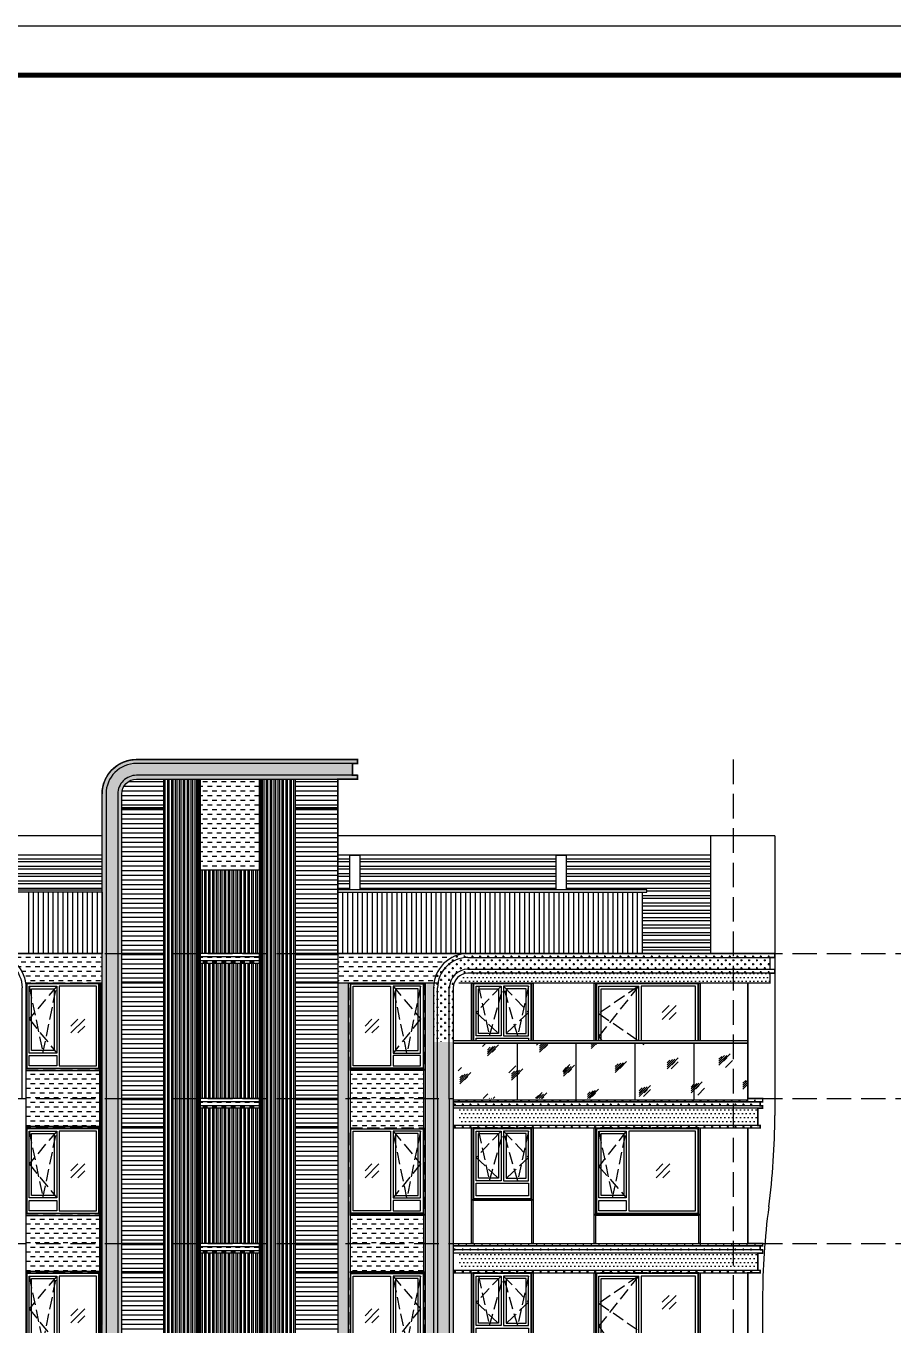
# Model space of a CAD drawing. Extents: x 646072 to 1012572, y -46617 to 16093.
# Drawn here: x 787289 to 804945, y -13635 to 12833 of the extents above; entities that cross this region are included whole.
import ezdxf

# ---------------------------------------------------------------- set-up
doc = ezdxf.new("R2010")
doc.units = 0
doc.header["$LTSCALE"] = 1000
doc.header["$MEASUREMENT"] = 0
for name, pattern in [('3#楼-HZS$0$3#楼-HZS$0$__DASH', [0.35, 0.25, -0.1]), ('3#楼-HZS$0$3#楼-HZS$0$DASH', [0.35, 0.25, -0.1]), ('3#楼-HZS$0$DOTE', [2.42, 2, -0.2, 0.02, -0.2]), ('DASH', [0.35, 0.25, -0.1])]:
    doc.linetypes.add(name, pattern=pattern)
doc.layers.get('Defpoints').update_dxf_attribs({"color": 4, "linetype": 'DASH'})
for name, color, linetype in [('3#楼-HZS$0$3#楼-HZS$0$00-立面灰色金属看线', 252, 'Continuous'), ('3#楼-HZS$0$3#楼-HZS$0$00-立面米色看线', 31, 'Continuous'), ('3#楼-HZS$0$3#楼-HZS$0$00-立面银灰色线脚', 254, 'Continuous'), ('3#楼-HZS$0$3#楼-HZS$0$A-ANNO-SYMB', 3, 'Continuous'), ('3#楼-HZS$0$3#楼-HZS$0$A-LINE-浅灰色铝板幕墙-填充', 115, 'Continuous'), ('3#楼-HZS$0$3#楼-HZS$0$DOTE', 1, '3#楼-HZS$0$DOTE'), ('3#楼-HZS$0$3#楼-HZS$0$ELEV-WIND', 4, 'Continuous'), ('3#楼-HZS$0$3#楼-HZS$0$RAIL', 163, 'Continuous'), ('3#楼-HZS$0$3#楼-HZS$0$WINDOW', 4, 'Continuous'), ('3#楼-HZS$0$3#楼-HZS$0$填充-浅灰色涂料', 115, 'Continuous'), ('3#楼-HZS$0$3#楼-HZS$0$填充-浅黄色铝板', 30, 'Continuous'), ('3#楼-HZS$0$3#楼-HZS$0$填充-深灰色涂料', 11, 'Continuous'), ('3#楼-HZS$0$3#楼-HZS$0$填充-玻璃', 150, 'Continuous'), ('3#楼-HZS$0$3#楼-HZS$0$轮廓', 255, 'Continuous'), ('3#楼-HZS$0$立面分缝', 5, 'Continuous'), ('A1-无手签$0$A-ANNO-TTLB', 7, 'Continuous')]:
    doc.layers.add(name, color=color, linetype=linetype)
pattern_1 = [(0, (245300.04, -50744.77), (0, 95.25), [])]
pattern_2 = [(0, (518868.42, -67467.03), (95.25, 95.25), [95.25, -95.25])]

# ---------------------------------------------------------------- blocks, each defined once
blk = doc.blocks.new('3#楼-HZS$0$3#楼-HZS$0$asfghs+jh')
at = {"layer": '3#楼-HZS$0$3#楼-HZS$0$00-立面米色看线'}
for p, q in [((111576, -135161, 0), (105326, -135161, 0)), ((105326, -135241, 0), (111576, -135241, 0)), ((111576, -135241, 0), (111576, -135161, 0)), ((105326, -135481, 0), (111576, -135481, 0)), ((111576, -135481, 0), (111576, -135561, 0)), ((111576, -135561, 0), (105326, -135561, 0)), ((104626, -135861, 0), (104626, -138111, 0)), ((104706, -138111, 0), (104706, -135861, 0)), ((104946, -138111, 0), (104946, -135861, 0)), ((105026, -135861, 0), (105026, -138111, 0))]:
    blk.add_line(p, q, dxfattribs=at)
at = {"layer": '3#楼-HZS$0$3#楼-HZS$0$00-立面米色看线', "color": 251}
blk.add_line((111326, -142205, 0), (111326, -162161, 0), dxfattribs=at)
at = {"layer": '3#楼-HZS$0$3#楼-HZS$0$00-立面米色看线', "elevation": 0}
blk.add_lwpolyline([(111476, -135241), (111476, -135481)], dxfattribs=at)
at = {"layer": '3#楼-HZS$0$3#楼-HZS$0$00-立面米色看线', "color": 251, "elevation": 0}
blk.add_lwpolyline([(111576, -135161), (111576, -138461)], dxfattribs=at)
at = {"layer": '3#楼-HZS$0$3#楼-HZS$0$00-立面米色看线'}
for radius in [700, 620, 380, 300]:
    blk.add_arc((105326, -135861, 0), radius, 90, 180, dxfattribs=at)
at = {"layer": '3#楼-HZS$0$3#楼-HZS$0$00-立面米色看线', "color": 251}
for centre, start, end in [((97259, -138429, 0), 352.4227, 359.8724), ((125643, -142205, 0), 172.4227, 180)]:
    blk.add_arc(centre, 14317, start, end, dxfattribs=at)
blk = doc.blocks.new('3#楼-HZS$0$3#楼-HZS$0$yhtghgfjuhgjghjg')
at = {"elevation": 0}
for points in [[(63100, -131711), (64300, -131711)], [(63100, -133411), (64300, -133411)], [(63100, -133481), (64300, -133481)], [(63100, -133561), (64300, -133561)], [(63100, -133611), (64300, -133611)], [(63100, -136361), (64300, -136361)], [(63100, -136431), (64300, -136431)], [(63100, -136511), (64300, -136511)], [(63100, -136561), (64300, -136561)], [(63100, -139311), (64300, -139311)], [(63100, -139381), (64300, -139381)], [(63100, -139461), (64300, -139461)], [(63100, -139511), (64300, -139511)]]:
    blk.add_lwpolyline(points, dxfattribs=at)
at = {"layer": '3#楼-HZS$0$3#楼-HZS$0$00-立面灰色金属看线', "elevation": 0}
for points in [[(62370, -129861), (62370, -159411)], [(62370, -129865), (62370, -159411)], [(62400, -129865), (62400, -159411)], [(62450, -129865), (62450, -159411)], [(62480, -129865), (62480, -159411)], [(62530, -129865), (62530, -159411)], [(62560, -129865), (62560, -159411)], [(62610, -129865), (62610, -159411)], [(62640, -129865), (62640, -159411)], [(62690, -129865), (62690, -159411)], [(62720, -129865), (62720, -159411)], [(62770, -129865), (62770, -159411)], [(62800, -129865), (62800, -159411)], [(62850, -129865), (62850, -159411)], [(62880, -129865), (62880, -159411)], [(62930, -129865), (62930, -159411)], [(62960, -129865), (62960, -159411)], [(63010, -129865), (63010, -159411)], [(63040, -129865), (63040, -159411)], [(64380, -129861), (64380, -159411)], [(64410, -129861), (64410, -159411)], [(64460, -129861), (64460, -159411)], [(64490, -129861), (64490, -159411)], [(64540, -129861), (64540, -159411)], [(64570, -129861), (64570, -159411)], [(64620, -129861), (64620, -159411)], [(64650, -129861), (64650, -159411)], [(64700, -129861), (64700, -159411)], [(64730, -129861), (64730, -159411)], [(64780, -129861), (64780, -159411)], [(64810, -129861), (64810, -159411)], [(64860, -129861), (64860, -159411)], [(64890, -129861), (64890, -159411)], [(64940, -129861), (64940, -159411)], [(64970, -129861), (64970, -159411)], [(65020, -129861), (65020, -159411)], [(65050, -129861), (65050, -159411)], [(63145, -131711), (63145, -133411)], [(63175, -131711), (63175, -133411)], [(63225, -131711), (63225, -133411)], [(63255, -131711), (63255, -133411)], [(63305, -131711), (63305, -133411)], [(63335, -131711), (63335, -133411)], [(63385, -131711), (63385, -133411)], [(63415, -131711), (63415, -133411)], [(63465, -131711), (63465, -133411)], [(63495, -131711), (63495, -133411)], [(63545, -131711), (63545, -133411)], [(63575, -131711), (63575, -133411)], [(63625, -131711), (63625, -133411)], [(63655, -131711), (63655, -133411)], [(63705, -131711), (63705, -133411)], [(63735, -131711), (63735, -133411)], [(63785, -131711), (63785, -133411)], [(63815, -131711), (63815, -133411)], [(63865, -131711), (63865, -133411)], [(63895, -131711), (63895, -133411)], [(63945, -131711), (63945, -133411)], [(63975, -131711), (63975, -133411)], [(64025, -131711), (64025, -133411)], [(64055, -131711), (64055, -133411)], [(64105, -131711), (64105, -133411)], [(64135, -131711), (64135, -133411)], [(64185, -131711), (64185, -133411)], [(64215, -131711), (64215, -133411)], [(64265, -131711), (64265, -133411)], [(64295, -131711), (64295, -133411)], [(63145, -133611), (63145, -136361)], [(63175, -133611), (63175, -136361)], [(63225, -133611), (63225, -136361)], [(63255, -133611), (63255, -136361)], [(63305, -133611), (63305, -136361)], [(63335, -133611), (63335, -136361)], [(63385, -133611), (63385, -136361)], [(63415, -133611), (63415, -136361)], [(63465, -133611), (63465, -136361)], [(63495, -133611), (63495, -136361)], [(63545, -133611), (63545, -136361)], [(63575, -133611), (63575, -136361)], [(63625, -133611), (63625, -136361)], [(63655, -133611), (63655, -136361)], [(63705, -133611), (63705, -136361)], [(63735, -133611), (63735, -136361)], [(63785, -133611), (63785, -136361)], [(63815, -133611), (63815, -136361)], [(63865, -133611), (63865, -136361)], [(63895, -133611), (63895, -136361)], [(63945, -133611), (63945, -136361)], [(63975, -133611), (63975, -136361)], [(64025, -133611), (64025, -136361)], [(64055, -133611), (64055, -136361)], [(64105, -133611), (64105, -136361)], [(64135, -133611), (64135, -136361)], [(64185, -133611), (64185, -136361)], [(64215, -133611), (64215, -136361)], [(64265, -133611), (64265, -136361)], [(64295, -133611), (64295, -136361)], [(63145, -136561), (63145, -139311)], [(63175, -136561), (63175, -139311)], [(63225, -136561), (63225, -139311)], [(63255, -136561), (63255, -139311)], [(63305, -136561), (63305, -139311)], [(63335, -136561), (63335, -139311)], [(63385, -136561), (63385, -139311)], [(63415, -136561), (63415, -139311)], [(63465, -136561), (63465, -139311)], [(63495, -136561), (63495, -139311)], [(63545, -136561), (63545, -139311)], [(63575, -136561), (63575, -139311)], [(63625, -136561), (63625, -139311)], [(63655, -136561), (63655, -139311)], [(63705, -136561), (63705, -139311)], [(63735, -136561), (63735, -139311)], [(63785, -136561), (63785, -139311)], [(63815, -136561), (63815, -139311)], [(63865, -136561), (63865, -139311)], [(63895, -136561), (63895, -139311)], [(63945, -136561), (63945, -139311)], [(63975, -136561), (63975, -139311)], [(64025, -136561), (64025, -139311)], [(64055, -136561), (64055, -139311)], [(64105, -136561), (64105, -139311)], [(64135, -136561), (64135, -139311)], [(64185, -136561), (64185, -139311)], [(64215, -136561), (64215, -139311)], [(64265, -136561), (64265, -139311)], [(64295, -136561), (64295, -139311)], [(63145, -139511), (63145, -142261)], [(63175, -139511), (63175, -142261)], [(63225, -139511), (63225, -142261)], [(63255, -139511), (63255, -142261)], [(63305, -139511), (63305, -142261)], [(63335, -139511), (63335, -142261)], [(63385, -139511), (63385, -142261)], [(63415, -139511), (63415, -142261)], [(63465, -139511), (63465, -142261)], [(63495, -139511), (63495, -142261)], [(63545, -139511), (63545, -142261)], [(63575, -139511), (63575, -142261)], [(63625, -139511), (63625, -142261)], [(63655, -139511), (63655, -142261)], [(63705, -139511), (63705, -142261)], [(63735, -139511), (63735, -142261)], [(63785, -139511), (63785, -142261)], [(63815, -139511), (63815, -142261)], [(63865, -139511), (63865, -142261)], [(63895, -139511), (63895, -142261)], [(63945, -139511), (63945, -142261)], [(63975, -139511), (63975, -142261)], [(64025, -139511), (64025, -142261)], [(64055, -139511), (64055, -142261)], [(64105, -139511), (64105, -142261)], [(64135, -139511), (64135, -142261)], [(64185, -139511), (64185, -142261)], [(64215, -139511), (64215, -142261)], [(64265, -139511), (64265, -142261)], [(64295, -139511), (64295, -142261)]]:
    blk.add_lwpolyline(points, dxfattribs=at)
at = {"layer": '3#楼-HZS$0$3#楼-HZS$0$00-立面米色看线', "elevation": 0}
for points in [[(66300, -159811), (66300, -130161, 0.414214), (65600, -129461), (61100, -129461), (61100, -129541), (65600, -129541, -0.414214), (66220, -130161), (66220, -159577)], [(65900, -159411), (65900, -130161, 0.414214), (65600, -129861), (61100, -129861), (61100, -129781), (65600, -129781, -0.414214), (65980, -130161), (65980, -159422)]]:
    blk.add_lwpolyline(points, format="xyb", dxfattribs=at)
at = {"layer": '3#楼-HZS$0$3#楼-HZS$0$00-立面米色看线'}
blk.add_lwpolyline([(61200, -129541), (61200, -129781)], dxfattribs=at)
at = {"layer": '3#楼-HZS$0$3#楼-HZS$0$00-立面米色看线', "elevation": 0}
blk.add_lwpolyline([(61500, -129861), (61500, -159411)], dxfattribs=at)
at = {"layer": '3#楼-HZS$0$3#楼-HZS$0$00-立面银灰色线脚', "elevation": 0}
for points in [[(63040, -129861), (63040, -159411)], [(63065, -129861), (63065, -159411)], [(63085, -129861), (63085, -159411)], [(63100, -129861), (63100, -159411)], [(64300, -129861), (64300, -159411)], [(64315, -129861), (64315, -159411)], [(64335, -129861), (64335, -159411)], [(64350, -129861), (64350, -159411)]]:
    blk.add_lwpolyline(points, dxfattribs=at)
blk = doc.blocks.new('3#楼-HZS$0$3#楼-HZS$0$jyhiuououpolip')
at = {"layer": '3#楼-HZS$0$3#楼-HZS$0$ELEV-WIND', "color": 8, "linetype": '3#楼-HZS$0$3#楼-HZS$0$__DASH'}
blk.add_lwpolyline([(28650, -97429), (30750, -97429), (30750, -99179), (28650, -99179)], close=True, dxfattribs=at)
at = {"layer": '3#楼-HZS$0$3#楼-HZS$0$ELEV-WIND'}
for points in [[(28665, -97444), (30735, -97444), (30735, -99164), (28665, -99164)], [(28715, -97494), (30075, -97494), (30075, -99114), (28715, -99114)], [(30685, -97494), (30125, -97494), (30125, -98854), (30685, -98854)], [(30635, -97544), (30175, -97544), (30175, -98804), (30635, -98804)], [(30685, -98904), (30125, -98904), (30125, -99114), (30685, -99114)]]:
    blk.add_lwpolyline(points, close=True, dxfattribs=at)
at = {"layer": '3#楼-HZS$0$3#楼-HZS$0$ELEV-WIND', "color": 8, "linetype": '3#楼-HZS$0$3#楼-HZS$0$DASH'}
for points in [[(30125, -97494), (30685, -98211), (30125, -98854)], [(30685, -97494), (30405, -98854), (30125, -97494)]]:
    blk.add_lwpolyline(points, dxfattribs=at)
blk = doc.blocks.new('3#楼-HZS$0$3#楼-HZS$0$uytjhgjh')
at = {"layer": '3#楼-HZS$0$3#楼-HZS$0$ELEV-WIND', "color": 8, "linetype": '3#楼-HZS$0$3#楼-HZS$0$__DASH'}
blk.add_lwpolyline([(32350, -97429), (33850, -97429), (33850, -99179), (32350, -99179)], close=True, dxfattribs=at)
at = {"layer": '3#楼-HZS$0$3#楼-HZS$0$ELEV-WIND'}
for points in [[(32365, -97444), (33835, -97444), (33835, -99164), (32365, -99164)], [(32415, -97494), (33175, -97494), (33175, -99114), (32415, -99114)], [(33785, -97494), (33225, -97494), (33225, -98854), (33785, -98854)], [(33735, -97544), (33275, -97544), (33275, -98804), (33735, -98804)], [(33785, -98904), (33225, -98904), (33225, -99114), (33785, -99114)]]:
    blk.add_lwpolyline(points, close=True, dxfattribs=at)
at = {"layer": '3#楼-HZS$0$3#楼-HZS$0$ELEV-WIND', "color": 8, "linetype": '3#楼-HZS$0$3#楼-HZS$0$DASH'}
for points in [[(33225, -97494), (33785, -98161), (33225, -98854)], [(33785, -97494), (33505, -98854), (33225, -97494)]]:
    blk.add_lwpolyline(points, dxfattribs=at)
blk = doc.blocks.new('3#楼-HZS$0$3#楼-HZS$0$ytrujuty')
at = {"layer": '3#楼-HZS$0$3#楼-HZS$0$ELEV-WIND', "color": 8, "linetype": '3#楼-HZS$0$3#楼-HZS$0$__DASH'}
blk.add_lwpolyline([(35150, -97429), (36350, -97429), (36350, -98879), (35150, -98879)], close=True, dxfattribs=at)
at = {"layer": '3#楼-HZS$0$3#楼-HZS$0$ELEV-WIND'}
for points in [[(35165, -97444), (36335, -97444), (36335, -98864), (35165, -98864)], [(35215, -97494), (35725, -97494), (35725, -98504), (35215, -98504)], [(35215, -97494), (35725, -97494), (35725, -98504), (35215, -98504)], [(35265, -97544), (35675, -97544), (35675, -98454), (35265, -98454)], [(36285, -97494), (35775, -97494), (35775, -98504), (36285, -98504)], [(36235, -97544), (35825, -97544), (35825, -98454), (36235, -98454)], [(36285, -98554), (35215, -98554), (35215, -98814), (36285, -98814)]]:
    blk.add_lwpolyline(points, close=True, dxfattribs=at)
at = {"layer": '3#楼-HZS$0$3#楼-HZS$0$ELEV-WIND', "color": 8, "linetype": '3#楼-HZS$0$3#楼-HZS$0$DASH'}
for points in [[(35725, -97494), (35215, -98029), (35725, -98504)], [(35215, -97494), (35437, -98504), (35725, -97494)], [(36235, -97494), (36013, -98504), (35725, -97494)], [(35775, -97494), (36285, -98029), (35775, -98504)]]:
    blk.add_lwpolyline(points, dxfattribs=at)
blk = doc.blocks.new('3#楼-HZS$0$3#楼-HZS$0$D+FG0J4+FG9KL0')
at = {"layer": '3#楼-HZS$0$3#楼-HZS$0$00-立面灰色金属看线'}
blk.add_lwpolyline([(326035, 132086), (326035, 129136), (326065, 129136), (326065, 132086)], close=True, dxfattribs=at)
at = {"layer": '3#楼-HZS$0$3#楼-HZS$0$00-立面灰色金属看线', "elevation": 0}
for points in [[(327565, 132086), (327565, 129136), (327595, 129136), (327595, 132086)], [(332665, 132086), (332665, 129136), (332635, 129136), (332635, 132086)], [(320435, 131486), (320435, 129136), (320465, 129136), (320465, 131486)], [(322565, 131486), (322565, 129136), (322595, 129136), (322595, 131486)], [(323835, 131486), (323835, 129136), (323865, 129136), (323865, 131486)], [(325065, 131486), (325065, 129136), (325095, 129136), (325095, 131486)], [(332665, 131516), (334165, 131516), (334165, 131486), (332665, 131486)], [(325065, 130036), (323865, 130036), (323865, 130006), (325065, 130006)], [(322565, 129736), (320465, 129736), (320465, 129706), (322565, 129706)], [(327565, 129736), (326065, 129736), (326065, 129706), (327565, 129706)], [(332665, 129736), (334165, 129736), (334165, 129706), (332665, 129706)]]:
    blk.add_lwpolyline(points, close=True, dxfattribs=at)
blk.add_lwpolyline([(319465, 131486), (319465, 129136)], dxfattribs=at)
at = {"layer": '3#楼-HZS$0$3#楼-HZS$0$00-立面米色看线', "elevation": 0}
for points in [[(325465, 132086), (319165, 132086), (319165, 132016), (325465, 132016)], [(325465, 132086), (325465, 129136)], [(325545, 132086), (325545, 129136)], [(325785, 132086), (325785, 129136)], [(325865, 132086), (325865, 129136)], [(334165, 132086), (334165, 129136)], [(325465, 132016), (319215, 132016), (319215, 131936), (319165, 131936), (319165, 131886), (319265, 131886), (319265, 131536), (325465, 131536)], [(319215, 131936), (325465, 131936)], [(319265, 131886), (325465, 131886)], [(325465, 131486), (319215, 131486), (319215, 131536), (325465, 131536)]]:
    blk.add_lwpolyline(points, dxfattribs=at)
at = {"layer": '3#楼-HZS$0$3#楼-HZS$0$A-ANNO-SYMB'}
for name, p in [('3#楼-HZS$0$3#楼-HZS$0$jyhiuououpolip', (291815, 228915)), ('3#楼-HZS$0$3#楼-HZS$0$ytrujuty', (288715, 228915)), ('3#楼-HZS$0$3#楼-HZS$0$uytjhgjh', (300315, 228915, 0))]:
    blk.add_blockref(name, p, dxfattribs=at)
at = {"layer": '3#楼-HZS$0$3#楼-HZS$0$A-ANNO-SYMB', "xscale": -1}
blk.add_blockref('3#楼-HZS$0$3#楼-HZS$0$uytjhgjh', (359915, 228915, 0), dxfattribs=at)
blk = doc.blocks.new('3#楼-HZS$0$3#楼-HZS$0$ASG1+DS9J40')
at = {"layer": '3#楼-HZS$0$3#楼-HZS$0$ELEV-WIND', "color": 8, "linetype": '3#楼-HZS$0$3#楼-HZS$0$__DASH'}
blk.add_lwpolyline([(28650, -97429), (30750, -97429), (30750, -99779), (28650, -99779)], close=True, dxfattribs=at)
at = {"layer": '3#楼-HZS$0$3#楼-HZS$0$ELEV-WIND'}
for points in [[(28665, -97444), (30735, -97444), (30735, -99764), (28665, -99764)], [(28715, -97494), (29825, -97494), (29825, -99714), (28715, -99714)], [(30685, -97494), (29875, -97494), (29875, -99764), (30685, -99764)], [(30635, -97544), (29925, -97544), (29925, -99714), (30635, -99714)]]:
    blk.add_lwpolyline(points, close=True, dxfattribs=at)
at = {"layer": '3#楼-HZS$0$3#楼-HZS$0$ELEV-WIND', "color": 8, "linetype": '3#楼-HZS$0$3#楼-HZS$0$DASH'}
for points in [[(29875, -97494), (30685, -98511), (29875, -99764)], [(29875, -97494), (30685, -98049), (29875, -98604)]]:
    blk.add_lwpolyline(points, dxfattribs=at)
blk = doc.blocks.new('3#楼-HZS$0$3#楼-HZS$0$D+F9J4+GF9L0')
at = {"layer": '3#楼-HZS$0$3#楼-HZS$0$00-立面灰色金属看线', "elevation": 0}
for points in [[(326035, 129136), (326035, 126186), (326065, 126186), (326065, 129136)], [(327565, 129136), (327565, 126186), (327595, 126186), (327595, 129136)], [(332665, 129136), (332665, 126186), (332635, 126186), (332635, 129136)], [(320435, 128536), (320435, 126186), (320465, 126186), (320465, 128536)], [(322565, 128536), (322565, 126186), (322595, 126186), (322595, 128536)], [(323835, 128536), (323835, 126186), (323865, 126186), (323865, 128536)], [(325065, 128536), (325065, 126186), (325095, 126186), (325095, 128536)], [(327565, 128566), (326065, 128566), (326065, 128536), (327565, 128536)], [(332665, 128566), (334165, 128566), (334165, 128536), (332665, 128536)]]:
    blk.add_lwpolyline(points, close=True, dxfattribs=at)
blk.add_lwpolyline([(319465, 128536), (319465, 126186)], dxfattribs=at)
at = {"layer": '3#楼-HZS$0$3#楼-HZS$0$00-立面米色看线', "elevation": 0}
for points in [[(325465, 129136), (319165, 129136), (319165, 129086), (325465, 129086)], [(325465, 129086), (319215, 129086), (319215, 129006), (319165, 129006), (319165, 128936), (319265, 128936), (319265, 128586), (325465, 128586)], [(319215, 129006), (325465, 129006)], [(319265, 128936), (325465, 128936)], [(325465, 129136), (325465, 126186)], [(325545, 129136), (325545, 126186)], [(325785, 129136), (325785, 126186)], [(325865, 129136), (325865, 126186)], [(334165, 129136), (334165, 126186)], [(325465, 128536), (319215, 128536), (319215, 128586), (325465, 128586)]]:
    blk.add_lwpolyline(points, dxfattribs=at)
at = {"layer": '3#楼-HZS$0$3#楼-HZS$0$A-ANNO-SYMB'}
for name, p in [('3#楼-HZS$0$3#楼-HZS$0$ASG1+DS9J40', (291815, 225965, 0)), ('3#楼-HZS$0$3#楼-HZS$0$ytrujuty', (288715, 225965, 0)), ('3#楼-HZS$0$3#楼-HZS$0$uytjhgjh', (300315, 225965, 0))]:
    blk.add_blockref(name, p, dxfattribs=at)
at = {"layer": '3#楼-HZS$0$3#楼-HZS$0$A-ANNO-SYMB', "xscale": -1}
blk.add_blockref('3#楼-HZS$0$3#楼-HZS$0$uytjhgjh', (359915, 225965, 0), dxfattribs=at)
blk = doc.blocks.new('3#楼-HZS$0$3#楼-HZS$0$DF+HD+F0J')
at = {"layer": '3#楼-HZS$0$3#楼-HZS$0$00-立面米色看线'}
for p, q in [((110726, -135161, 0), (104926, -135161, 0)), ((104926, -135241, 0), (110726, -135241, 0)), ((104926, -135481, 0), (110726, -135481, 0)), ((110726, -135561, 0), (104926, -135561, 0)), ((104226, -135861, 0), (104226, -138111, 0)), ((104306, -138111, 0), (104306, -135861, 0)), ((104546, -138111, 0), (104546, -135861, 0)), ((104626, -135861, 0), (104626, -138111, 0))]:
    blk.add_line(p, q, dxfattribs=at)
for radius in [700, 620, 380, 300]:
    blk.add_arc((104926, -135861, 0), radius, 90, 180, dxfattribs=at)
blk = doc.blocks.new('3#楼-HZS$0$3#楼-HZS$0$AZSFG+5D04J')
blk.add_wipeout([(29450, -144061), (35450, -144061), (35450, -144111), (35450, -144111), (35450, -145261), (29450, -145261), (29450, -144111), (29450, -144111)]).dxf.layer = '3#楼-HZS$0$3#楼-HZS$0$A-ANNO-SYMB'
at = {"layer": '3#楼-HZS$0$3#楼-HZS$0$RAIL'}
blk.add_lwpolyline([(29450, -144061), (35450, -144061), (35450, -144111), (29450, -144111)], close=True, dxfattribs=at)
at = {"layer": '3#楼-HZS$0$3#楼-HZS$0$WINDOW'}
blk.add_lwpolyline([(29450, -144111), (35450, -144111), (35450, -145261), (29450, -145261)], close=True, dxfattribs=at)
at = {"layer": '3#楼-HZS$0$3#楼-HZS$0$WINDOW', "elevation": 0}
for points in [[(30550, -144111), (30550, -145261)], [(31750, -144111), (31750, -145261)]]:
    blk.add_lwpolyline(points, dxfattribs=at)
at = {"layer": '3#楼-HZS$0$3#楼-HZS$0$WINDOW'}
for points in [[(32950, -144111), (32950, -145261)], [(34150, -144111), (34150, -145261)], [(35450, -144111), (35450, -145261)]]:
    blk.add_lwpolyline(points, dxfattribs=at)
blk = doc.blocks.new('3#楼-HZS$0$3#楼-HZS$0$+DFH0J4+FG7K0')
at = {"layer": '3#楼-HZS$0$3#楼-HZS$0$00-立面灰色金属看线', "elevation": 0}
for points in [[(325065, 135036), (327815, 135036)], [(334865, 135036), (332615, 135036)], [(319465, 134436), (319465, 132086)], [(325758, 134436), (327815, 134436)], [(334172, 134436), (332615, 134436)]]:
    blk.add_lwpolyline(points, dxfattribs=at)
for points in [[(320435, 134436), (320435, 132086), (320465, 132086), (320465, 134436)], [(322565, 134436), (322565, 132086), (322595, 132086), (322595, 134436)], [(323835, 134436), (323835, 132086), (323865, 132086), (323865, 134436)], [(325065, 134436), (325065, 132086), (325095, 132086), (325095, 134436)], [(327565, 134436), (327565, 132086), (327595, 132086), (327595, 134436)], [(332665, 134436), (332665, 132086), (332635, 132086), (332635, 134436)], [(325065, 132986), (323865, 132986), (323865, 132956), (325065, 132956)], [(322565, 132686), (320465, 132686), (320465, 132656), (322565, 132656)], [(327565, 132686), (326065, 132686), (326065, 132656), (327565, 132656)], [(332665, 132686), (334165, 132686), (334165, 132656), (332665, 132656)]]:
    blk.add_lwpolyline(points, close=True, dxfattribs=at)
at = {"layer": '3#楼-HZS$0$3#楼-HZS$0$00-立面灰色金属看线'}
blk.add_lwpolyline([(326035, 134436), (326035, 132086), (326065, 132086), (326065, 134436)], close=True, dxfattribs=at)
at = {"layer": '3#楼-HZS$0$3#楼-HZS$0$00-立面米色看线', "elevation": 0}
for points in [[(319015, 134636), (319015, 134436), (325348, 134436)], [(334165, 133936), (334165, 132086)]]:
    blk.add_lwpolyline(points, dxfattribs=at)
at = {"layer": '3#楼-HZS$0$3#楼-HZS$0$A-ANNO-SYMB'}
for name, p in [('3#楼-HZS$0$3#楼-HZS$0$DF+HD+F0J', (229939, 270197, 0)), ('3#楼-HZS$0$3#楼-HZS$0$ASG1+DS9J40', (291815, 231865)), ('3#楼-HZS$0$3#楼-HZS$0$ytrujuty', (288715, 231865)), ('3#楼-HZS$0$3#楼-HZS$0$uytjhgjh', (300315, 231865, 0))]:
    blk.add_blockref(name, p, dxfattribs=at)
at = {"layer": '3#楼-HZS$0$3#楼-HZS$0$A-ANNO-SYMB', "xscale": -1}
blk.add_blockref('3#楼-HZS$0$3#楼-HZS$0$uytjhgjh', (359915, 231865, 0), dxfattribs=at)
at = {"layer": '3#楼-HZS$0$3#楼-HZS$0$A-ANNO-SYMB'}
blk.add_blockref('3#楼-HZS$0$3#楼-HZS$0$AZSFG+5D04J', (290015, 277322, 0), dxfattribs=at)
blk = doc.blocks.new('3#楼-HZS$0$3#楼-HZS$0$D+F904HK9H')
at = {"layer": '3#楼-HZS$0$3#楼-HZS$0$轮廓', "const_width": 30, "elevation": 0}
blk.add_lwpolyline([(805404, -8403), (813454, -8403), (813454, -5153, -0.414214), (814154, -4453), (818654, -4453), (818654, -4533), (818554, -4533), (818554, -4773), (818654, -4773), (818654, -4853), (818254, -4853), (818254, -8403), (827154, -8403), (827154, -8483), (827054, -8483), (827054, -8723), (827154, -8723), (827154, -8804), (827054, -8804), (827054, -9003), (826604, -9003), (826604, -11353), (826904, -11353), (826904, -11423), (826854, -11423), (826854, -11503), (826903, -11503), (826903, -11553), (826804, -11553), (826804, -11903), (826854, -11903), (826854, -11953), (826604, -11953), (826604, -14303), (826904, -14303), (826904, -14353), (826854, -14353), (826854, -14433), (826904, -14433), (826904, -14503), (826804, -14503), (826804, -14853), (826854, -14853), (826854, -14903), (826604, -14903), (826604, -17253)], format="xyb", dxfattribs=at)
blk = doc.blocks.new('3#楼-HZS$0$3#楼-HZS$0$GD46F4H5D9')
at = {"layer": '3#楼-HZS$0$3#楼-HZS$0$00-立面米色看线', "color": 250, "elevation": 0}
for points in [[(-1, 0), (-1, 0), (-1, 0), (8899, 0)], [(1300, -400), (8899, -400)]]:
    blk.add_lwpolyline(points, dxfattribs=at)
at = {"layer": '3#楼-HZS$0$3#楼-HZS$0$00-立面米色看线', "color": 250}
for points in [[(750, 0), (8899, 0)], [(1300, -2400), (1300, 0)], [(-1, 0), (-1, -2400)], [(1300, -400), (8899, -400)], [(1300, -475), (4250, -475)], [(4250, -525), (1300, -525)], [(4450, -1100), (4450, -400), (4250, -400), (4250, -1100)], [(4450, -475), (8450, -475)], [(8450, -525), (4450, -525)], [(8650, -1100), (8650, -400), (8450, -400), (8450, -1100)], [(8650, -475), (8899, -475)], [(8899, -525), (8650, -525)], [(13699, -475), (16850, -475)], [(16850, -525), (13699, -525)], [(1300, -625), (4250, -625)], [(4250, -675), (1300, -675)], [(1300, -775), (4250, -775)], [(4450, -625), (8450, -625)], [(8450, -675), (4450, -675)], [(4450, -775), (8450, -775)], [(8650, -625), (8899, -625)], [(8899, -675), (8650, -675)], [(8650, -775), (8899, -775)], [(13699, -625), (16850, -625)], [(16850, -675), (13699, -675)], [(13699, -775), (16850, -775)], [(4250, -825), (1300, -825)], [(1300, -925), (4250, -925)], [(4250, -975), (1300, -975)], [(8450, -825), (4450, -825)], [(4450, -925), (8450, -925)], [(8450, -975), (4450, -975)], [(8899, -825), (8650, -825)], [(8650, -925), (8899, -925)], [(8899, -975), (8650, -975)], [(16850, -825), (13699, -825)], [(13699, -925), (16850, -925)], [(16850, -975), (13699, -975)], [(1300, -1075), (4250, -1075)], [(2604, -1125), (1300, -1125)], [(1300, -1225), (2699, -1225)], [(2699, -1275), (1300, -1275)], [(4450, -1075), (8450, -1075)], [(8650, -1075), (8899, -1075)], [(13699, -1075), (16850, -1075)], [(1300, -1375), (2699, -1375)], [(2699, -1425), (1300, -1425)], [(1300, -1525), (2699, -1525)], [(2699, -1575), (1300, -1575)], [(1300, -1675), (2699, -1675)], [(2699, -1725), (1300, -1725)], [(1300, -1825), (2699, -1825)], [(2699, -1875), (1300, -1875)], [(1300, -1975), (2699, -1975)], [(2699, -2025), (1300, -2025)], [(1300, -2125), (2699, -2125)], [(2699, -2175), (1300, -2175)], [(1300, -2275), (2699, -2275)], [(2699, -2325), (1300, -2325)], [(-1, -2400), (8899, -2400)], [(1754, -2400), (2604, -2400)]]:
    blk.add_lwpolyline(points, dxfattribs=at)
blk.add_lwpolyline([(13699, 0), (20149, 0, -0.369664), (21433, -1100, -0.369664)], format="xyb", dxfattribs=at)
at = {"layer": '3#楼-HZS$0$3#楼-HZS$0$00-立面米色看线', "color": 250, "elevation": 0}
blk.add_lwpolyline([(13699, -400), (20149, -400, -0.350001), (21026, -1100, -0.350001)], format="xyb", dxfattribs=at)
at = {"layer": '3#楼-HZS$0$3#楼-HZS$0$00-立面米色看线', "color": 250, "ltscale": 0.3, "elevation": 0}
for points in [[(8899, -1150), (2604, -1150), (2604, -1100), (8899, -1100)], [(13699, -1150), (13699, -2400)], [(13799, -1150), (13799, -2400)], [(13899, -1150), (13899, -2400)], [(13999, -1150), (13999, -2400)], [(14099, -1150), (14099, -2400)], [(14199, -1150), (14199, -2400)], [(14299, -1150), (14299, -2400)], [(14399, -1150), (14399, -2400)], [(14499, -1150), (14499, -2400)], [(14599, -1150), (14599, -2400)], [(14699, -1150), (14699, -2400)], [(14799, -1150), (14799, -2400)], [(14899, -1150), (14899, -2400)], [(14999, -1150), (14999, -2400)], [(15099, -1150), (15099, -2400)], [(15199, -1150), (15199, -2400)]]:
    blk.add_lwpolyline(points, dxfattribs=at)
at = {"layer": '3#楼-HZS$0$3#楼-HZS$0$00-立面米色看线', "color": 250, "ltscale": 0.3}
for points in [[(2699, -1150), (2699, -2400)], [(2799, -1150), (2799, -2400)], [(2899, -1150), (2899, -2400)], [(2999, -1150), (2999, -2400)], [(3099, -1150), (3099, -2400)], [(3199, -1150), (3199, -2400)], [(3299, -1150), (3299, -2400)], [(3399, -1150), (3399, -2400)], [(3499, -1150), (3499, -2400)], [(3599, -1150), (3599, -2400)], [(3699, -1150), (3699, -2400)], [(3799, -1150), (3799, -2400)], [(3899, -1150), (3899, -2400)], [(3999, -1150), (3999, -2400)], [(4099, -1150), (4099, -2400)], [(4199, -1150), (4199, -2400)], [(4299, -1150), (4299, -2400)], [(4399, -1150), (4399, -2400)], [(4499, -1150), (4499, -2400)], [(4599, -1150), (4599, -2400)], [(4699, -1150), (4699, -2400)], [(4799, -1150), (4799, -2400)], [(4899, -1150), (4899, -2400)], [(4999, -1150), (4999, -2400)], [(5099, -1150), (5099, -2400)], [(5199, -1150), (5199, -2400)], [(5299, -1150), (5299, -2400)], [(5399, -1150), (5399, -2400)], [(5499, -1150), (5499, -2400)], [(5599, -1150), (5599, -2400)], [(5699, -1150), (5699, -2400)], [(5799, -1150), (5799, -2400)], [(5899, -1150), (5899, -2400)], [(5999, -1150), (5999, -2400)], [(6099, -1150), (6099, -2400)], [(6199, -1150), (6199, -2400)], [(6299, -1150), (6299, -2400)], [(6399, -1150), (6399, -2400)], [(6499, -1150), (6499, -2400)], [(6599, -1150), (6599, -2400)], [(6699, -1150), (6699, -2400)], [(6799, -1150), (6799, -2400)], [(6899, -1150), (6899, -2400)], [(6999, -1150), (6999, -2400)], [(7099, -1150), (7099, -2400)], [(7199, -1150), (7199, -2400)], [(7299, -1150), (7299, -2400)], [(7399, -1150), (7399, -2400)], [(7499, -1150), (7499, -2400)], [(7599, -1150), (7599, -2400)], [(7699, -1150), (7699, -2400)], [(7799, -1150), (7799, -2400)], [(7899, -1150), (7899, -2400)], [(7999, -1150), (7999, -2400)], [(8099, -1150), (8099, -2400)], [(8199, -1150), (8199, -2400)], [(8299, -1150), (8299, -2400)], [(8399, -1150), (8399, -2400)], [(8499, -1150), (8499, -2400)], [(8599, -1150), (8599, -2400)], [(8699, -1150), (8699, -2400)], [(8799, -1150), (8799, -2400)], [(8899, -1150), (8899, -2400)], [(13699, -1150), (29799, -1150), (29799, -1100), (13699, -1100)]]:
    blk.add_lwpolyline(points, dxfattribs=at)
blk = doc.blocks.new('3#楼-HZS$0$3#楼-HZS$0$d+fgj4+fghk7+9')
at = {"color": 8, "elevation": 0}
for points in [[(825001, -9462), (824860, -9603)], [(825143, -9462), (824860, -9744)], [(812959, -9737), (812818, -9878)], [(813100, -9737), (812818, -10019)], [(818949, -9737), (818808, -9878)], [(819091, -9737), (818808, -10019)], [(825143, -9603), (825001, -9744)], [(813100, -9878), (812959, -10019)], [(819091, -9878), (818949, -10019)], [(812959, -12687), (812818, -12828)], [(813100, -12687), (812818, -12969)], [(818949, -12687), (818808, -12828)], [(819091, -12687), (818808, -12969)], [(824876, -12687), (824735, -12828)], [(825018, -12687), (824735, -12969)], [(813100, -12828), (812959, -12969)], [(819091, -12828), (818949, -12969)], [(825018, -12828), (824876, -12969)], [(825001, -15362), (824860, -15503)], [(825143, -15362), (824860, -15644)], [(825143, -15503), (825001, -15644)], [(813100, -15637), (812818, -15919)], [(812959, -15637), (812818, -15778)], [(813100, -15778), (812959, -15919)], [(818949, -15637), (818808, -15778)], [(819091, -15637), (818808, -15919)], [(819091, -15778), (818949, -15919)]]:
    blk.add_lwpolyline(points, dxfattribs=at)
blk = doc.blocks.new('3#楼-HZS$0$3#楼-HZS$0$+d9f0j4+9gf7k0')
at = {"layer": '3#楼-HZS$0$3#楼-HZS$0$A-LINE-浅灰色铝板幕墙-填充'}
h = blk.add_hatch(dxfattribs=at)
h.set_pattern_fill('DOTS', color=256, scale=50)
h.set_pattern_definition([(0, (246590.04, -50744.77), (39.6875, 79.375), [0, -79.375])])
h.paths.add_polyline_path([(837669, 69572), (837619, 69572), (837619, 39672), (837669, 39672)])
h = blk.add_hatch(dxfattribs=at)
h.set_pattern_fill('DOTS', color=256, scale=50)
h.set_pattern_definition([(0, (245340.04, -50744.77), (39.6875, 79.375), [0, -79.375])])
h.paths.add_polyline_path([(838919, 69572), (838869, 69572), (838869, 39672), (838919, 39672)])
h = blk.add_hatch(dxfattribs=at)
h.set_pattern_fill('DOTS', color=256, scale=50)
h.set_pattern_definition([(0, (22214.645, 74424.985), (39.6875, 79.375), [0, -79.375])])
h.paths.add_polyline_path([(842936, 65422), (842979, 65502), (843041, 65564), (843125, 65607), (843219, 65622), (843460, 65622), (849269, 65622), (849269, 65422)])
h = blk.add_hatch(dxfattribs=at)
h.set_pattern_fill('DOTS', color=256, scale=50)
h.set_pattern_definition([(0, (245300.04, -50744.77), (39.6875, 79.375), [0, -79.375])])
h.paths.add_polyline_path([(849018, 62522), (842919, 62522), (842919, 62872), (849018, 62872)])
h = blk.add_hatch(dxfattribs=at)
h.set_pattern_fill('DOTS', color=256, scale=50)
h.set_pattern_definition([(0, (245300.04, -53694.77), (39.6875, 79.375), [0, -79.375])])
h.paths.add_polyline_path([(849019, 59572), (842919, 59572), (842919, 59922), (849019, 59922)])
at = {"layer": '3#楼-HZS$0$3#楼-HZS$0$填充-浅灰色涂料'}
h = blk.add_hatch(dxfattribs=at)
h.set_pattern_fill('LINE', color=256, scale=100)
h.set_pattern_definition(pattern_1)
edge = h.paths.add_edge_path()
edge.add_arc((836369, 69272), 300, 450, 540, ccw=False)
edge.add_line((836369, 69572), (836919, 69572))
edge.add_line((836919, 69572), (836919, 40022))
edge.add_line((836919, 40022), (836069, 40022))
edge.add_line((836069, 40022), (836069, 69272))
h = blk.add_hatch(dxfattribs=at)
h.set_pattern_fill('LINE', color=256, scale=100)
h.set_pattern_definition(pattern_1)
h.paths.add_polyline_path([(840469, 69572), (839618, 69572), (839618, 40022), (840469, 40022)])
at = {"layer": '3#楼-HZS$0$3#楼-HZS$0$填充-浅黄色铝板'}
h = blk.add_hatch(dxfattribs=at)
h.set_pattern_fill('CROSS', color=256, scale=50)
h.set_pattern_definition([(0, (245300.04, -50744.77), (79.375, 79.375), [39.6875, -119.0625]), (90, (245319.88, -50764.62), (-79.375, 79.375), [39.6875, -119.0625])])
edge = h.paths.add_edge_path()
edge.add_line((836369, 69972), (840869, 69972))
edge.add_line((840869, 69972), (840869, 69892))
edge.add_line((840869, 69892), (836369, 69892))
edge.add_arc((836369, 69272), 620, 450, 540)
edge.add_line((835749, 69272), (835789, 39856))
edge.add_line((835789, 39856), (835709, 39856))
edge.add_line((835709, 39856), (835669, 69272))
edge.add_arc((836369, 69272), 700, 450, 540, ccw=False)
edge = h.paths.add_edge_path()
edge.add_line((835989, 40011), (835947, 40001))
edge.add_line((835947, 40001), (835872, 39970))
edge.add_line((835872, 39970), (835827, 39937))
edge.add_line((835827, 39937), (835786, 39905))
edge.add_line((835786, 39905), (835749, 39856))
edge.add_line((835749, 39856), (835749, 69272))
edge.add_arc((836369, 69272), 620, 450, 540, ccw=False)
edge.add_line((836369, 69892), (840769, 69892))
edge.add_line((840769, 69892), (840769, 69652))
edge.add_line((840769, 69652), (836369, 69652))
edge.add_arc((836369, 69272), 380, 450, 540)
edge.add_line((835989, 69272), (835989, 40011))
edge = h.paths.add_edge_path(flags=17)
edge.add_line((836069, 40022), (836066, 40022))
edge.add_line((836066, 40022), (835989, 40011))
edge.add_line((835989, 40011), (835989, 69272))
edge.add_arc((836369, 69272), 380, 450, 540, ccw=False)
edge.add_line((836369, 69652), (840869, 69652))
edge.add_line((840869, 69652), (840869, 69572))
edge.add_line((840869, 69572), (836369, 69572))
edge.add_arc((836369, 69272), 300, 450, 540)
edge.add_line((836069, 69272), (836069, 40022))
h = blk.add_hatch(dxfattribs=at)
h.set_pattern_fill('CROSS', color=256, scale=50)
h.set_pattern_definition([(0, (247800.04, -52544.77), (79.375, 79.375), [39.6875, -119.0625]), (90, (247819.88, -52564.62), (-79.375, 79.375), [39.6875, -119.0625])])
edge = h.paths.add_edge_path()
edge.add_line((843119, 66022), (849369, 66022))
edge.add_line((849369, 66022), (849369, 65942))
edge.add_line((849369, 65942), (843119, 65942))
edge.add_arc((843119, 65322), 620, 450, 540)
edge.add_line((842499, 65322), (842499, 64222))
edge.add_line((842499, 64222), (842499, 64222))
edge.add_line((842499, 64222), (842419, 64222))
edge.add_line((842419, 64222), (842419, 65322))
edge.add_arc((843119, 65322), 700, 450, 540, ccw=False)
edge = h.paths.add_edge_path(flags=17)
edge.add_line((843119, 65942), (849269, 65942))
edge.add_line((849269, 65942), (849269, 65702))
edge.add_line((849269, 65702), (843119, 65702))
edge.add_arc((843119, 65322), 380, 450, 540)
edge.add_line((842739, 65322), (842739, 64222))
edge.add_line((842739, 64222), (842739, 64222))
edge.add_line((842739, 64222), (842499, 64222))
edge.add_line((842499, 64222), (842499, 64222))
edge.add_line((842499, 64222), (842499, 65322))
edge.add_arc((843119, 65322), 620, 450, 540, ccw=False)
edge = h.paths.add_edge_path(flags=17)
edge.add_line((843119, 65702), (849369, 65702))
edge.add_line((849369, 65702), (849369, 65622))
edge.add_line((849369, 65622), (843119, 65622))
edge.add_arc((843119, 65322), 300, 450, 540)
edge.add_line((842819, 65322), (842819, 64222))
edge.add_line((842819, 64222), (842819, 64222))
edge.add_line((842819, 64222), (842739, 64222))
edge.add_line((842739, 64222), (842739, 65322))
edge.add_arc((843119, 65322), 380, 450, 540, ccw=False)
h = blk.add_hatch(dxfattribs=at)
h.set_pattern_fill('CROSS', color=256, scale=50)
h.set_pattern_definition([(0, (247800.04, -92311.286), (79.375, 79.375), [39.6875, -119.0625]), (90, (247819.88, -92331.13), (-79.375, 79.375), [39.6875, -119.0625])])
h.paths.add_polyline_path([(842819, 64222), (842419, 64222), (842419, 36472), (842819, 36472)])
h = blk.add_hatch(dxfattribs=at)
h.set_pattern_fill('CROSS', color=256, scale=50)
h.set_pattern_definition([(0, (245300.04, -92311.286), (79.375, 79.375), [39.6875, -119.0625]), (90, (245319.88, -92331.13), (-79.375, 79.375), [39.6875, -119.0625])])
h.paths.add_polyline_path([(848969, 62872), (842819, 62872), (842819, 63072), (848969, 63072), (848969, 63002), (848919, 63002), (848919, 62922), (848969, 62922)])
h = blk.add_hatch(dxfattribs=at)
h.set_pattern_fill('CROSS', color=256, scale=50)
h.set_pattern_definition([(0, (245300.04, -92286.286), (79.375, 79.375), [39.6875, -119.0625]), (90, (245319.88, -92306.13), (-79.375, 79.375), [39.6875, -119.0625])])
h.paths.add_polyline_path([(848919, 62472), (842819, 62472), (842819, 62522), (848919, 62522)])
h = blk.add_hatch(dxfattribs=at)
h.set_pattern_fill('CROSS', color=256, scale=50)
h.set_pattern_definition([(0, (245300.04, -95261.286), (79.375, 79.375), [39.6875, -119.0625]), (90, (245319.88, -95281.13), (-79.375, 79.375), [39.6875, -119.0625])])
h.paths.add_polyline_path([(848969, 59922), (842819, 59922), (842819, 60122), (848969, 60122), (848969, 60052), (848919, 60052), (848919, 59972), (848969, 59972)])
h = blk.add_hatch(dxfattribs=at)
h.set_pattern_fill('CROSS', color=256, scale=50)
h.set_pattern_definition([(0, (245300.04, -95236.286), (79.375, 79.375), [39.6875, -119.0625]), (90, (245319.88, -95256.13), (-79.375, 79.375), [39.6875, -119.0625])])
h.paths.add_polyline_path([(848919, 59522), (842819, 59522), (842819, 59572), (848919, 59572)])
at = {"layer": '3#楼-HZS$0$3#楼-HZS$0$填充-深灰色涂料'}
h = blk.add_hatch(dxfattribs=at)
h.set_pattern_fill('DASH', color=11, scale=100)
h.set_pattern_definition([(0, (245300.04, -50744.77), (95.25, 95.25), [95.25, -95.25])])
h.paths.add_polyline_path([(838868, 69572), (837669, 69572), (837669, 67722), (838868, 67722)])
h = blk.add_hatch(dxfattribs=at)
h.set_pattern_fill('DASH', color=11, scale=100)
h.set_pattern_definition(pattern_2)
edge = h.paths.add_edge_path()
edge.add_line((835669, 66022), (833421, 66022))
edge.add_arc((833419, 65322), 700, 368.2132, 449.8008, ccw=False)
edge.add_line((834111, 65422), (835669, 65422))
edge.add_line((835669, 65422), (835669, 66022))
h = blk.add_hatch(dxfattribs=at)
h.set_pattern_fill('DASH', color=11, scale=100)
h.set_pattern_definition([(0, (68130.42, 72073.78), (95.25, 95.25), [95.25, -95.25])])
h.paths.add_polyline_path([(837669, 65822), (838868, 65822), (838868, 66022), (837669, 66022)])
h = blk.add_hatch(dxfattribs=at)
h.set_pattern_fill('DASH', color=11, scale=100)
h.set_pattern_definition([(0, (518968.42, -67467.03), (95.25, 95.25), [95.25, -95.25])])
edge = h.paths.add_edge_path()
edge.add_line((840469, 66022), (843116, 66022))
edge.add_arc((843119, 65322), 700, 450.1992, 531.7868)
edge.add_line((842426, 65422), (840469, 65422))
edge.add_line((840469, 65422), (840469, 66022))
h = blk.add_hatch(dxfattribs=at)
h.set_pattern_fill('DASH', color=11, scale=100)
h.set_pattern_definition([(0, (520598.35, -67467.03), (95.25, 95.25), [95.25, -95.25])])
h.paths.add_polyline_path([(840469, 65422), (840689, 65422), (840689, 36922), (840469, 36922)])
h = blk.add_hatch(dxfattribs=at)
h.set_pattern_fill('DASH', color=11, scale=100)
h.set_pattern_definition(pattern_2)
h.paths.add_polyline_path([(842269, 65422), (842419, 65422), (842419, 36922), (842269, 36922)])
h = blk.add_hatch(dxfattribs=at)
h.set_pattern_fill('DASH', color=11, scale=100)
h.set_pattern_definition(pattern_2)
h.paths.add_polyline_path([(834119, 63642), (835619, 63642), (835619, 62472), (834119, 62472)])
h = blk.add_hatch(dxfattribs=at)
h.set_pattern_fill('DASH', color=11, scale=100)
h.set_pattern_definition([(0, (518668.42, -67467.03), (95.25, 95.25), [95.25, -95.25])])
h.paths.add_polyline_path([(842219, 63642), (840719, 63642), (840719, 62472), (842219, 62472)])
h = blk.add_hatch(dxfattribs=at)
h.set_pattern_fill('DASH', color=11, scale=100)
h.set_pattern_definition([(0, (68130.42, 69123.78), (95.25, 95.25), [95.25, -95.25])])
h.paths.add_polyline_path([(837669, 62872), (838868, 62872), (838868, 63072), (837669, 63072)])
h = blk.add_hatch(dxfattribs=at)
h.set_pattern_fill('DASH', color=11, scale=100)
h.set_pattern_definition([(0, (518868.42, -70417.03), (95.25, 95.25), [95.25, -95.25])])
h.paths.add_polyline_path([(834119, 60692), (835619, 60692), (835619, 59522), (834119, 59522)])
h = blk.add_hatch(dxfattribs=at)
h.set_pattern_fill('DASH', color=11, scale=100)
h.set_pattern_definition([(0, (518668.42, -70417.03), (95.25, 95.25), [95.25, -95.25])])
h.paths.add_polyline_path([(842219, 60692), (840719, 60692), (840719, 59522), (842219, 59522)])
h = blk.add_hatch(dxfattribs=at)
h.set_pattern_fill('DASH', color=11, scale=100)
h.set_pattern_definition([(0, (68130.42, 66173.78), (95.25, 95.25), [95.25, -95.25])])
h.paths.add_polyline_path([(837669, 59922), (838868, 59922), (838868, 60122), (837669, 60122)])
at = {"layer": '3#楼-HZS$0$3#楼-HZS$0$填充-玻璃'}
h = blk.add_hatch(dxfattribs=at)
h.set_pattern_fill('玻璃1', color=256, scale=100)
h.set_pattern_definition([(45, (518868.4, -67427), (-489.8836, 489.8836), [224, -576]), (45, (518964.4, -67387), (-489.8836, 489.8836), [96, -704]), (45, (518868.4, -67387), (-489.8836, 489.8836), [160, -640]), (45, (518916.4, -67427), (537.4012, -537.4012), [200, -600]), (45, (518868.4, -67467), (-489.8836, 489.8836), [320, -480]), (45, (518868.4, -67347), (-489.8836, 489.8836), [80, -720])])
h.paths.add_polyline_path([(848819, 64197), (842919, 64197), (842919, 63072), (848819, 63072)])
blk = doc.blocks.new('3#楼-HZS$0$ytrhgfjghjgh')
at = {"layer": '3#楼-HZS$0$立面分缝', "elevation": 0}
for points in [[(767938, -3082), (768808, -3082)], [(767938, -3102), (768808, -3102)], [(771488, -3082), (772338, -3082)], [(771488, -3102), (772338, -3102)], [(767938, -6052), (768808, -6052)], [(767938, -6072), (768808, -6072)], [(771488, -6052), (772338, -6052)], [(771488, -6072), (772338, -6072)], [(767938, -6632), (768808, -6632)], [(767938, -6652), (768808, -6652)], [(771488, -6632), (772338, -6632)], [(771488, -6652), (772338, -6652)], [(767938, -9002), (768808, -9002)], [(767938, -9022), (768808, -9022)], [(771488, -9002), (772338, -9002)], [(771488, -9022), (772338, -9022)], [(767938, -9582), (768808, -9582)], [(767938, -9602), (768808, -9602)], [(771488, -9582), (772338, -9582)], [(771488, -9602), (772338, -9602)], [(767938, -11952), (768808, -11952)], [(767938, -11972), (768808, -11972)], [(771488, -11952), (772338, -11952)], [(771488, -11972), (772338, -11972)], [(767938, -12532), (768808, -12532)], [(767938, -12552), (768808, -12552)], [(771488, -12532), (772338, -12532)], [(771488, -12552), (772338, -12552)]]:
    blk.add_lwpolyline(points, dxfattribs=at)

msp = doc.modelspace()

# ---------------------------------------------------------------- linework, layer by layer
at = {"layer": '3#楼-HZS$0$3#楼-HZS$0$DOTE', "linetype": '3#楼-HZS$0$3#楼-HZS$0$__DASH', "ltscale": 2}
for p, q in [((746894.8, -6051.8), (812394.8, -6051.8)), ((746894.8, -9001.8), (812394.8, -9001.8)), ((746894.8, -11951.8), (812394.8, -11951.8))]:
    msp.add_line(p, q, dxfattribs=at)
at = {"layer": 'Defpoints'}
msp.add_lwpolyline([(816822, 11833.5), (742722, 11833.5), (742722, -45566.5), (816822, -45566.5)], close=True, dxfattribs=at)

# ---------------------------------------------------------------- block references
at = {"xscale": -1}
for name, p in [('3#楼-HZS$0$3#楼-HZS$0$yhtghgfjuhgjghjg', (855139.1, 127359.3, 0)), ('3#楼-HZS$0$3#楼-HZS$0$D+FG0J4+FG9KL0', (1121454, -141088.1, 0))]:
    msp.add_blockref(name, p, dxfattribs=at)
at = {"layer": '3#楼-HZS$0$3#楼-HZS$0$A-ANNO-SYMB'}
msp.add_blockref('3#楼-HZS$0$3#楼-HZS$0$asfghs+jh', (690963.2, 129109.3, 0), dxfattribs=at)

# ---------------------------------------------------------------- next in the draw order: block references
at = {"xscale": -1}
for name in ['3#楼-HZS$0$3#楼-HZS$0$+DFH0J4+FG7K0', '3#楼-HZS$0$3#楼-HZS$0$D+F9J4+GF9L0']:
    msp.add_blockref(name, (1121454, -141088.1, 0), dxfattribs=at)

# ---------------------------------------------------------------- next in the draw order: linework, layer by layer
at = {"layer": '3#楼-HZS$0$3#楼-HZS$0$DOTE', "linetype": '3#楼-HZS$0$3#楼-HZS$0$__DASH', "ltscale": 2}
msp.add_line((801688.7, -2101.8), (801688.7, -37215.3), dxfattribs=at)
at = {"layer": 'A1-无手签$0$A-ANNO-TTLB'}
msp.add_lwpolyline([(740222, -46566.5), (740222, 12833.5), (824322, 12833.5), (824322, -46566.5)], close=True, dxfattribs=at)
at = {"layer": 'A1-无手签$0$A-ANNO-TTLB', "const_width": 100}
msp.add_lwpolyline([(742722, -45566.5), (823322, -45566.5), (823322, 11833.5), (742722, 11833.5)], close=True, dxfattribs=at)

# ---------------------------------------------------------------- next in the draw order: block references
for name, p in [('3#楼-HZS$0$3#楼-HZS$0$D+F904HK9H', (-24615.2, 2351.2, 0)), ('3#楼-HZS$0$3#楼-HZS$0$+d9f0j4+9gf7k0', (-46829.8, -72073.8, 0)), ('3#楼-HZS$0$3#楼-HZS$0$d+fgj4+fghk7+9', (-24615.2, 2351.2, 0))]:
    msp.add_blockref(name, p)
at = {"xscale": -1}
msp.add_blockref('3#楼-HZS$0$3#楼-HZS$0$GD46F4H5D9', (802536.4, -3651.8, 0), dxfattribs=at)
at = {"layer": '3#楼-HZS$0$立面分缝', "xscale": -1}
msp.add_blockref('3#楼-HZS$0$ytrhgfjghjgh', (1561578.2, 0), dxfattribs=at)

doc.saveas('drawing.dxf')
